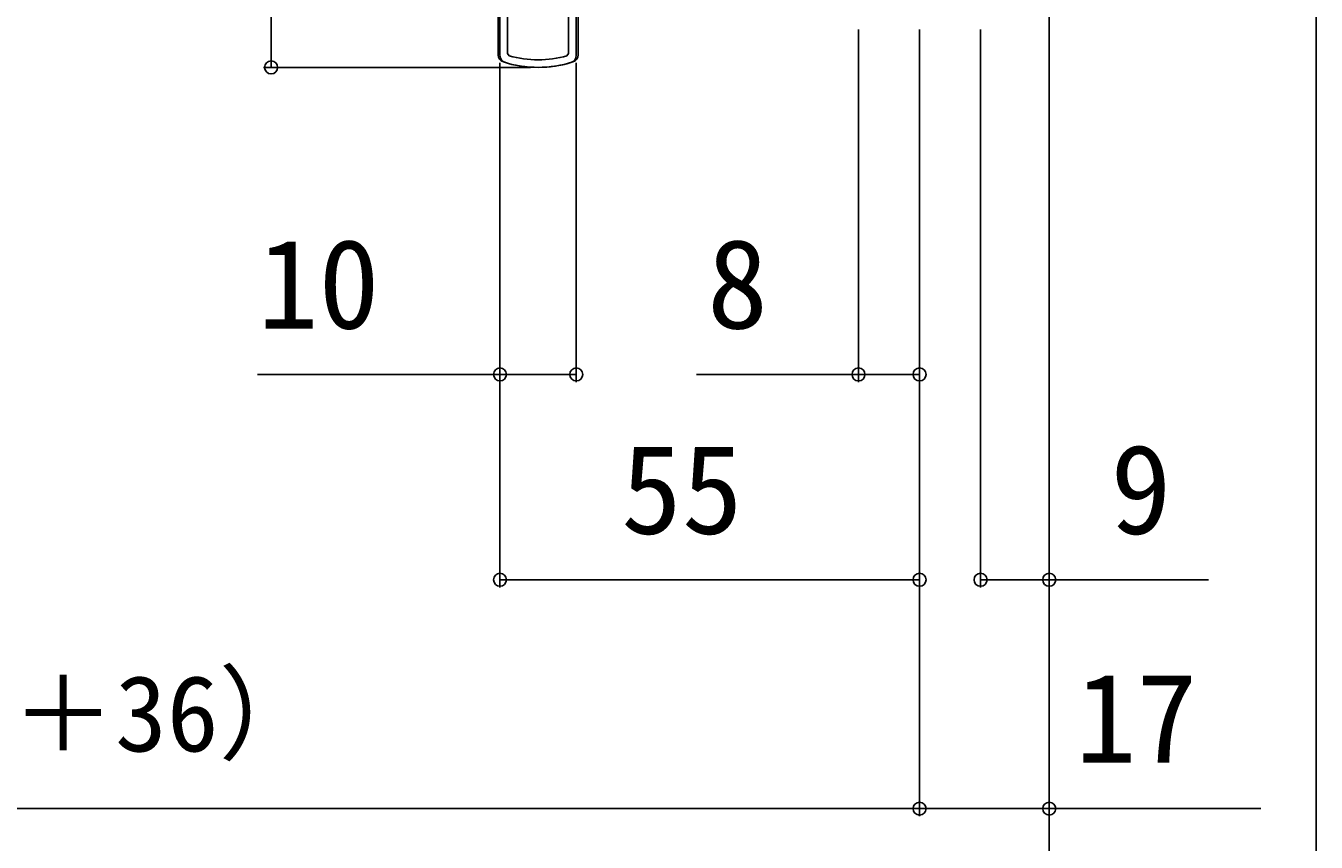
# Model space of a CAD drawing. Units: millimetres, scale not verified. Extents: x -700 to 700, y -1043 to 1038.
# Drawn here: x 425.8 to 595, y 102.9 to 209.9 of the extents above; entities that cross this region are included whole.
import ezdxf
from ezdxf.enums import TextEntityAlignment as Align

# ---------------------------------------------------------------- set-up
doc = ezdxf.new("R2010")
doc.units = ezdxf.units.MM
doc.header["$LTSCALE"] = 6
for name, color, linetype in [('0-2_YKK_11', 7, 'Continuous'), ('0-5_YKK_13', 4, 'Continuous'), ('0-7_YKK_D', 6, 'Continuous')]:
    doc.layers.add(name, color=color, linetype=linetype)
doc.styles.add('ＭＳ ゴシック', font='')
doc.styles.get('ＭＳ ゴシック').set_extended_font_data('MS Gothic')

msp = doc.modelspace()

# ---------------------------------------------------------------- linework, layer by layer
at = {"layer": '0-2_YKK_11'}
msp.add_line((496.781, 205.97), (497, 206.259), dxfattribs=at)
for points in [[(488, 206.034), (488, 225.9), (489, 225.9), (489, 234.7), (491.5, 234.7), (491.5, 233.7), (490.2, 233.7), (490.2, 225.85), (498, 225.85), (498, 238.742), (498.12, 238.925), (498.12, 239.475), (498, 239.658), (498, 252.55), (490.2, 252.55), (490.2, 244.7), (491.5, 244.7), (491.5, 243.7), (489, 243.7), (489, 252.5), (488, 252.5), (488, 272.366)], [(497, 206.259), (497, 224.45), (489, 224.45), (489, 206.259), (489.219, 205.97)], [(541.5, 224.45), (498, 224.45), (498, 206.034)]]:
    msp.add_lwpolyline(points, dxfattribs=at)
for centre, radius, start, end in [((489, 206.034), 1, 180, 253.39847), ((493, 219.45), 15, 253.39846, 286.60154), ((493, 219.45), 14, 254.33138, 285.66862), ((497, 206.034), 1, 286.60153, 0)]:
    msp.add_arc(centre, radius, start, end, dxfattribs=at)
at = {"layer": '0-5_YKK_13'}
for p, q in [((487.75, 224.45), (487.75, 206.111)), ((498.25, 206.111), (498.25, 224.45))]:
    msp.add_line(p, q, dxfattribs=at)
for centre, radius, start, end in [((488.75, 206.111), 1, 180, 252.32776), ((493, 219.45), 15, 252.32776, 287.67224), ((497.25, 206.111), 1, 287.67224, 0)]:
    msp.add_arc(centre, radius, start, end, dxfattribs=at)
at = {"layer": '0-7_YKK_D'}
for p, q in [((458, 273.95), (458, 204.45)), ((560, 221), (560, 76.284)), ((560, 221), (560, 136.284)), ((560, 221), (560, 106.284)), ((560, 221), (560, 76.284)), ((595, 220.7), (595, 76.284)), ((535, 209.4), (535, 163.2)), ((543, 209.4), (543, 163.2)), ((543, 209.4), (543, 106.284)), ((543, 209.4), (543, 136.284)), ((543, 209.4), (543, 106.284)), ((551, 209.4), (551, 136.284)), ((488, 205.034), (488, 136.284)), ((488, 205.034), (488, 163.2)), ((498, 205.034), (498, 163.2)), ((492, 204.45), (457, 204.45)), ((543, 137.284), (488, 137.284)), ((287, 107.284), (543, 107.284))]:
    msp.add_line(p, q, dxfattribs=at)
for points in [[(498, 164.2), (488, 164.2), (456.2, 164.2)], [(543, 164.2), (535, 164.2), (513.745, 164.2)], [(551, 137.284), (560, 137.284), (580.891, 137.284)], [(543, 107.284), (560, 107.284), (587.764, 107.284)]]:
    msp.add_lwpolyline(points, dxfattribs=at)
for centre in [(458, 204.45), (488, 164.2), (498, 164.2), (535, 164.2), (543, 164.2), (488, 137.284), (543, 137.284), (551, 137.284), (560, 137.284), (543, 107.284), (543, 107.284), (560, 107.284)]:
    msp.add_circle(centre, 0.85, dxfattribs=at)

# ---------------------------------------------------------------- texts
at = {"layer": '0-7_YKK_D', "style": 'ＭＳ ゴシック'}
for s, height, p in [('10', 11.73, (456.245, 166.7)), ('8', 11.73, (515.155, 166.7)), ('55', 11.73, (503.864, 139.784)), ('9', 11.73, (568.027, 139.784)), ('SW1（規格品＝W1／3＋36）', 9.971, (301.641, 111.793)), ('17', 11.73, (563.445, 109.784))]:
    msp.add_text(s, height=height, dxfattribs=at).set_placement(p, align=Align.BOTTOM_LEFT)

doc.saveas('drawing.dxf')
